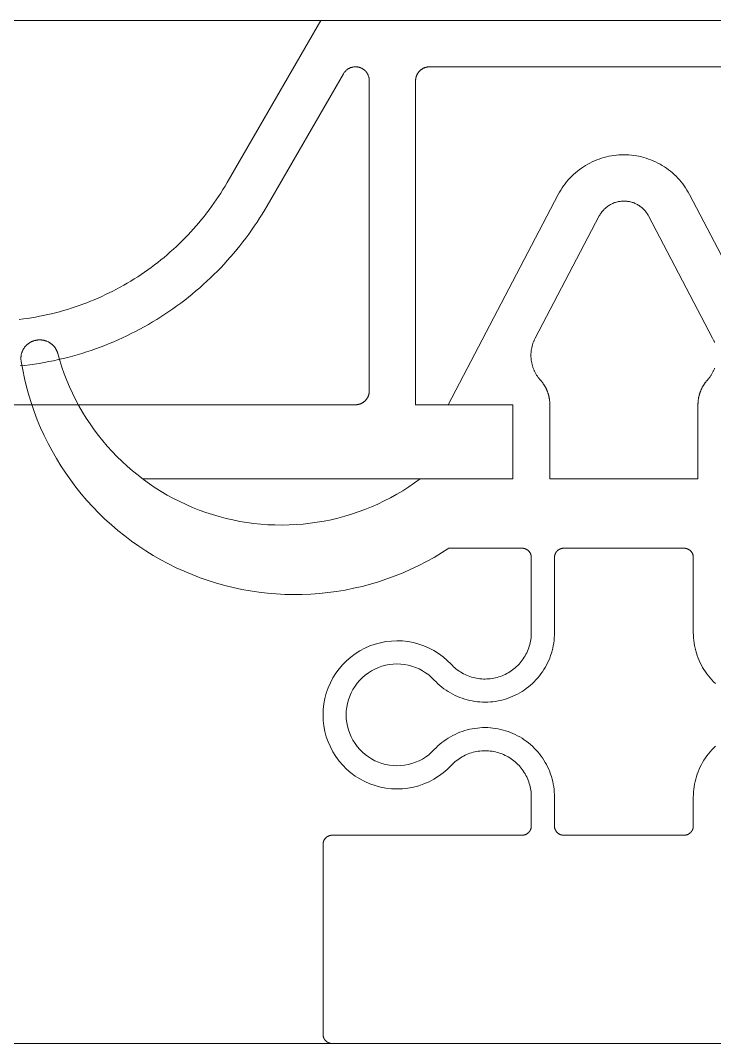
# Model space of a CAD drawing. Header units: millimetres. Extents: x -159872 to 386485, y -250577 to 158966.
# Drawn here: x 369602.12 to 369617.11, y 15104.52 to 15126.62 of the extents above; entities that cross this region are included whole.
import ezdxf

# ---------------------------------------------------------------- set-up
doc = ezdxf.new("R2010")
doc.units = ezdxf.units.MM
doc.layers.get('0').update_dxf_attribs({"lineweight": 25})
doc.layers.add('LDS-equipment-kitchen equipment', color=3, linetype='Continuous', lineweight=13)

# ---------------------------------------------------------------- blocks, each defined once
blk = doc.blocks.new('A$C73be1ed8')
at = {"transparency": 33554687}
for points in [[(628.5, 42.2, 0), (628.5, 611.2, 0)], [(614.7, 610.2, 0), (614.7, 39.6, 0)], [(636.8, 610.15, 0), (636.8, 39.85, 0)], [(629.9, 45.915, 0), (629.9, 45.927, 0)], [(628.5, 39.1, 0), (628.5, 44.85, 0)], [(626.9, 43.7, 0), (626.9, 37.7, 0)], [(636.8, 39.85, 0), (633.3, 41.872, 0)], [(632.8, 41.006, 0), (635.65, 39.36, 0)], [(619, 39.8, 0), (614.9, 39.8, 0)], [(636.8, 26.95, 0), (636.8, 39.85, 0)], [(614.7, 39.6, 0), (614.7, 27, 0)], [(619.2, 35.5, 0), (619.2, 39.6, 0)], [(635.5, 38.8, 0), (628.8, 38.8, 0)], [(628.5, 37.8, 0), (635.5, 37.8, 0)], [(628.5, 35.9, 0), (628.5, 37.8, 0)], [(626.9, 35.7, 0), (626.9, 37.7, 0)], [(635.8, 37.5, 0), (635.8, 29.3, 0)], [(625.4, 37.083, 0), (625.4, 35.5, 0)], [(633.043, 34.717, 0), (628.5, 37.1, 0)], [(628.5, 37.1, 0), (628.5, 35.7, 0)], [(628.5, 35.7, 0), (626.9, 35.7, 0)], [(620.025, 35.3, 0), (619.4, 35.3, 0)], [(625.2, 35.3, 0), (623.575, 35.3, 0)], [(632.579, 33.831, 0), (629.939, 35.216, 0)], [(620.025, 34.8, 0), (619.4, 34.8, 0)], [(625.2, 34.8, 0), (623.575, 34.8, 0)], [(628.5, 34.9, 0), (626.9, 34.9, 0)], [(626.9, 34.9, 0), (626.9, 31.7, 0)], [(619.2, 34.6, 0), (619.2, 32, 0)], [(625.4, 32, 0), (625.4, 34.6, 0)], [(629.939, 31.384, 0), (632.579, 32.769, 0)], [(628.5, 29.5, 0), (633.043, 31.883, 0)], [(619.4, 31.8, 0), (620.025, 31.8, 0)], [(623.575, 31.8, 0), (625.2, 31.8, 0)], [(626.9, 31.7, 0), (628.5, 31.7, 0)]]:
    blk.add_polyline3d(points, dxfattribs=at)
for points in [[(632.8, 41.006, 0), (632.709, 41.059, 0), (632.62, 41.113, 0), (632.531, 41.169, 0), (632.443, 41.226, 0), (632.356, 41.285, 0), (632.27, 41.345, 0), (632.184, 41.406, 0), (632.1, 41.468, 0), (632.017, 41.531, 0), (631.934, 41.596, 0), (631.853, 41.662, 0), (631.772, 41.729, 0), (631.693, 41.798, 0), (631.615, 41.868, 0), (631.537, 41.938, 0), (631.461, 42.01, 0), (631.386, 42.083, 0), (631.312, 42.158, 0), (631.239, 42.233, 0), (631.167, 42.309, 0), (631.096, 42.387, 0), (631.027, 42.465, 0), (630.958, 42.545, 0), (630.891, 42.625, 0), (630.825, 42.707, 0), (630.761, 42.789, 0), (630.697, 42.873, 0), (630.635, 42.957, 0), (630.574, 43.042, 0), (630.514, 43.129, 0), (630.456, 43.216, 0), (630.399, 43.304, 0), (630.343, 43.393, 0), (630.289, 43.482, 0), (630.236, 43.573, 0), (630.184, 43.664, 0), (630.134, 43.756, 0), (630.085, 43.849, 0), (630.038, 43.942, 0), (629.991, 44.036, 0), (629.947, 44.131, 0), (629.903, 44.227, 0), (629.862, 44.323, 0), (629.821, 44.42, 0), (629.782, 44.517, 0), (629.745, 44.615, 0), (629.709, 44.713, 0), (629.674, 44.812, 0), (629.641, 44.912, 0), (629.61, 45.012, 0), (629.58, 45.112, 0), (629.551, 45.213, 0), (629.524, 45.315, 0), (629.499, 45.416, 0), (629.475, 45.518, 0), (629.452, 45.621, 0), (629.432, 45.724, 0), (629.412, 45.827, 0), (629.394, 45.93, 0), (629.378, 46.034, 0), (629.363, 46.137, 0), (629.35, 46.241, 0), (629.339, 46.346, 0)], [(633.3, 41.872, 0), (633.223, 41.917, 0), (633.148, 41.963, 0), (633.073, 42.01, 0), (632.998, 42.058, 0), (632.925, 42.107, 0), (632.852, 42.157, 0), (632.78, 42.209, 0), (632.709, 42.261, 0), (632.638, 42.315, 0), (632.569, 42.369, 0), (632.5, 42.425, 0), (632.432, 42.481, 0), (632.364, 42.539, 0), (632.298, 42.597, 0), (632.233, 42.657, 0), (632.168, 42.717, 0), (632.104, 42.779, 0), (632.041, 42.841, 0), (631.98, 42.904, 0), (631.919, 42.969, 0), (631.859, 43.034, 0), (631.8, 43.1, 0), (631.742, 43.166, 0), (631.684, 43.234, 0), (631.628, 43.303, 0), (631.573, 43.372, 0), (631.519, 43.442, 0), (631.466, 43.513, 0), (631.415, 43.585, 0), (631.364, 43.657, 0), (631.314, 43.73, 0), (631.265, 43.804, 0), (631.218, 43.879, 0), (631.171, 43.954, 0), (631.126, 44.03, 0), (631.082, 44.107, 0), (631.038, 44.184, 0), (630.997, 44.262, 0), (630.956, 44.34, 0), (630.916, 44.419, 0), (630.878, 44.499, 0), (630.84, 44.579, 0), (630.804, 44.66, 0), (630.769, 44.742, 0), (630.736, 44.823, 0), (630.703, 44.906, 0), (630.672, 44.988, 0), (630.642, 45.072, 0), (630.613, 45.155, 0), (630.585, 45.239, 0), (630.559, 45.324, 0), (630.534, 45.409, 0), (630.51, 45.494, 0), (630.487, 45.58, 0), (630.466, 45.665, 0), (630.446, 45.752, 0), (630.427, 45.838, 0), (630.41, 45.925, 0), (630.394, 46.012, 0), (630.379, 46.099, 0), (630.365, 46.187, 0), (630.353, 46.274, 0), (630.342, 46.362, 0)], [(625.4, 37.083, 0), (625.299, 37.241, 0), (625.203, 37.401, 0), (625.112, 37.565, 0), (625.026, 37.731, 0), (624.946, 37.9, 0), (624.87, 38.071, 0), (624.801, 38.244, 0), (624.736, 38.42, 0), (624.677, 38.598, 0), (624.624, 38.777, 0), (624.576, 38.958, 0), (624.534, 39.14, 0), (624.497, 39.323, 0), (624.467, 39.508, 0), (624.442, 39.693, 0), (624.423, 39.879, 0), (624.409, 40.066, 0), (624.402, 40.253, 0), (624.4, 40.44, 0), (624.404, 40.627, 0), (624.414, 40.813, 0), (624.43, 41, 0), (624.452, 41.185, 0), (624.479, 41.371, 0), (624.512, 41.555, 0), (624.551, 41.738, 0), (624.596, 41.919, 0), (624.646, 42.099, 0), (624.701, 42.278, 0), (624.763, 42.455, 0), (624.83, 42.629, 0), (624.902, 42.802, 0), (624.979, 42.972, 0), (625.062, 43.14, 0), (625.15, 43.305, 0), (625.243, 43.467, 0), (625.341, 43.626, 0), (625.444, 43.782, 0), (625.552, 43.935, 0), (625.665, 44.085, 0), (625.782, 44.23, 0), (625.903, 44.372, 0), (626.029, 44.511, 0), (626.16, 44.645, 0), (626.294, 44.775, 0), (626.432, 44.901, 0), (626.575, 45.022, 0), (626.72, 45.139, 0), (626.87, 45.252, 0), (627.023, 45.359, 0), (627.179, 45.462, 0), (627.338, 45.56, 0), (627.501, 45.653, 0), (627.666, 45.741, 0), (627.834, 45.823, 0), (628.004, 45.901, 0), (628.177, 45.973, 0), (628.351, 46.039, 0), (628.528, 46.101, 0), (628.707, 46.156, 0), (628.887, 46.206, 0), (629.069, 46.25, 0), (629.252, 46.289, 0), (629.436, 46.322, 0)], [(629.436, 46.322, 0), (629.446, 46.324, 0), (629.457, 46.325, 0), (629.468, 46.326, 0), (629.479, 46.327, 0), (629.49, 46.327, 0), (629.5, 46.327, 0), (629.511, 46.327, 0), (629.522, 46.327, 0), (629.533, 46.326, 0), (629.544, 46.325, 0), (629.554, 46.323, 0), (629.565, 46.322, 0), (629.576, 46.32, 0), (629.586, 46.318, 0), (629.597, 46.315, 0), (629.607, 46.313, 0), (629.618, 46.309, 0), (629.628, 46.306, 0), (629.638, 46.303, 0), (629.648, 46.299, 0), (629.658, 46.295, 0), (629.668, 46.29, 0), (629.678, 46.285, 0), (629.688, 46.28, 0), (629.697, 46.275, 0), (629.706, 46.27, 0), (629.716, 46.264, 0), (629.725, 46.258, 0), (629.734, 46.252, 0), (629.742, 46.246, 0), (629.751, 46.239, 0), (629.759, 46.232, 0), (629.767, 46.225, 0), (629.775, 46.217, 0), (629.783, 46.21, 0), (629.791, 46.202, 0), (629.798, 46.194, 0), (629.805, 46.186, 0), (629.812, 46.178, 0), (629.819, 46.169, 0), (629.825, 46.16, 0), (629.831, 46.152, 0), (629.837, 46.143, 0), (629.843, 46.133, 0), (629.848, 46.124, 0), (629.853, 46.114, 0), (629.858, 46.105, 0), (629.863, 46.095, 0), (629.867, 46.085, 0), (629.872, 46.075, 0), (629.875, 46.065, 0), (629.879, 46.055, 0), (629.882, 46.045, 0), (629.885, 46.034, 0), (629.888, 46.024, 0), (629.891, 46.013, 0), (629.893, 46.003, 0), (629.895, 45.992, 0), (629.896, 45.981, 0), (629.898, 45.97, 0), (629.899, 45.96, 0), (629.899, 45.949, 0), (629.9, 45.938, 0), (629.9, 45.927, 0)], [(629.9, 45.915, 0), (629.9, 45.907, 0), (629.9, 45.899, 0), (629.899, 45.891, 0), (629.899, 45.883, 0), (629.898, 45.875, 0), (629.897, 45.866, 0), (629.896, 45.858, 0), (629.895, 45.85, 0), (629.893, 45.842, 0), (629.892, 45.834, 0), (629.89, 45.826, 0), (629.888, 45.818, 0), (629.886, 45.81, 0), (629.884, 45.802, 0), (629.881, 45.795, 0), (629.879, 45.787, 0), (629.876, 45.779, 0), (629.873, 45.771, 0), (629.87, 45.764, 0), (629.867, 45.756, 0), (629.864, 45.749, 0), (629.86, 45.741, 0), (629.857, 45.734, 0), (629.853, 45.727, 0), (629.849, 45.72, 0), (629.845, 45.713, 0), (629.841, 45.706, 0), (629.836, 45.699, 0), (629.832, 45.692, 0), (629.827, 45.685, 0), (629.822, 45.678, 0), (629.817, 45.672, 0), (629.812, 45.665, 0), (629.807, 45.659, 0), (629.802, 45.653, 0), (629.796, 45.647, 0), (629.791, 45.641, 0), (629.785, 45.635, 0), (629.779, 45.629, 0), (629.774, 45.623, 0), (629.767, 45.618, 0), (629.761, 45.613, 0), (629.755, 45.607, 0), (629.749, 45.602, 0), (629.742, 45.597, 0), (629.736, 45.592, 0), (629.729, 45.587, 0), (629.722, 45.583, 0), (629.715, 45.578, 0), (629.709, 45.574, 0), (629.702, 45.57, 0), (629.694, 45.566, 0), (629.687, 45.562, 0), (629.68, 45.558, 0), (629.673, 45.555, 0), (629.665, 45.551, 0), (629.658, 45.548, 0), (629.65, 45.545, 0), (629.643, 45.542, 0), (629.635, 45.539, 0), (629.627, 45.536, 0), (629.619, 45.534, 0), (629.612, 45.531, 0), (629.604, 45.529, 0)], [(626.9, 37.7, 0), (626.81, 37.823, 0), (626.725, 37.949, 0), (626.643, 38.078, 0), (626.565, 38.209, 0), (626.491, 38.342, 0), (626.421, 38.478, 0), (626.355, 38.616, 0), (626.294, 38.755, 0), (626.237, 38.897, 0), (626.184, 39.04, 0), (626.135, 39.184, 0), (626.091, 39.33, 0), (626.052, 39.478, 0), (626.017, 39.626, 0), (625.986, 39.775, 0), (625.96, 39.926, 0), (625.939, 40.077, 0), (625.922, 40.228, 0), (625.91, 40.38, 0), (625.903, 40.533, 0), (625.9, 40.685, 0), (625.902, 40.838, 0), (625.908, 40.99, 0), (625.92, 41.142, 0), (625.935, 41.294, 0), (625.956, 41.445, 0), (625.981, 41.595, 0), (626.01, 41.745, 0), (626.045, 41.893, 0), (626.083, 42.041, 0), (626.126, 42.187, 0), (626.174, 42.332, 0), (626.226, 42.475, 0), (626.282, 42.617, 0), (626.343, 42.757, 0), (626.408, 42.895, 0), (626.477, 43.031, 0), (626.55, 43.165, 0), (626.627, 43.296, 0), (626.708, 43.426, 0), (626.793, 43.552, 0), (626.882, 43.676, 0), (626.975, 43.797, 0), (627.071, 43.915, 0), (627.171, 44.031, 0), (627.274, 44.143, 0), (627.381, 44.252, 0), (627.491, 44.358, 0), (627.604, 44.46, 0), (627.72, 44.559, 0), (627.839, 44.654, 0), (627.961, 44.745, 0), (628.086, 44.833, 0), (628.213, 44.917, 0), (628.343, 44.997, 0), (628.475, 45.073, 0), (628.61, 45.145, 0), (628.747, 45.212, 0), (628.885, 45.276, 0), (629.026, 45.335, 0), (629.168, 45.39, 0), (629.312, 45.441, 0), (629.457, 45.487, 0), (629.604, 45.529, 0)], [(614.7, 39.6, 0), (614.7, 39.605, 0), (614.7, 39.61, 0), (614.701, 39.615, 0), (614.701, 39.62, 0), (614.702, 39.624, 0), (614.702, 39.629, 0), (614.703, 39.634, 0), (614.704, 39.639, 0), (614.705, 39.644, 0), (614.706, 39.649, 0), (614.707, 39.653, 0), (614.709, 39.658, 0), (614.71, 39.663, 0), (614.712, 39.667, 0), (614.713, 39.672, 0), (614.715, 39.677, 0), (614.717, 39.681, 0), (614.719, 39.686, 0), (614.721, 39.69, 0), (614.724, 39.694, 0), (614.726, 39.699, 0), (614.728, 39.703, 0), (614.731, 39.707, 0), (614.734, 39.711, 0), (614.736, 39.715, 0), (614.739, 39.719, 0), (614.742, 39.723, 0), (614.745, 39.727, 0), (614.749, 39.731, 0), (614.752, 39.734, 0), (614.755, 39.738, 0), (614.759, 39.741, 0), (614.762, 39.745, 0), (614.766, 39.748, 0), (614.769, 39.751, 0), (614.773, 39.755, 0), (614.777, 39.758, 0), (614.781, 39.761, 0), (614.785, 39.764, 0), (614.789, 39.766, 0), (614.793, 39.769, 0), (614.797, 39.772, 0), (614.801, 39.774, 0), (614.806, 39.776, 0), (614.81, 39.779, 0), (614.814, 39.781, 0), (614.819, 39.783, 0), (614.823, 39.785, 0), (614.828, 39.787, 0), (614.833, 39.788, 0), (614.837, 39.79, 0), (614.842, 39.791, 0), (614.847, 39.793, 0), (614.851, 39.794, 0), (614.856, 39.795, 0), (614.861, 39.796, 0), (614.866, 39.797, 0), (614.871, 39.798, 0), (614.876, 39.798, 0), (614.88, 39.799, 0), (614.885, 39.799, 0), (614.89, 39.8, 0), (614.895, 39.8, 0), (614.9, 39.8, 0)], [(619, 39.8, 0), (619.005, 39.8, 0), (619.01, 39.8, 0), (619.015, 39.799, 0), (619.02, 39.799, 0), (619.024, 39.798, 0), (619.029, 39.798, 0), (619.034, 39.797, 0), (619.039, 39.796, 0), (619.044, 39.795, 0), (619.049, 39.794, 0), (619.053, 39.793, 0), (619.058, 39.791, 0), (619.063, 39.79, 0), (619.067, 39.788, 0), (619.072, 39.787, 0), (619.077, 39.785, 0), (619.081, 39.783, 0), (619.086, 39.781, 0), (619.09, 39.779, 0), (619.094, 39.776, 0), (619.099, 39.774, 0), (619.103, 39.772, 0), (619.107, 39.769, 0), (619.111, 39.766, 0), (619.115, 39.764, 0), (619.119, 39.761, 0), (619.123, 39.758, 0), (619.127, 39.755, 0), (619.131, 39.751, 0), (619.134, 39.748, 0), (619.138, 39.745, 0), (619.141, 39.741, 0), (619.145, 39.738, 0), (619.148, 39.734, 0), (619.151, 39.731, 0), (619.155, 39.727, 0), (619.158, 39.723, 0), (619.161, 39.719, 0), (619.164, 39.715, 0), (619.166, 39.711, 0), (619.169, 39.707, 0), (619.172, 39.703, 0), (619.174, 39.699, 0), (619.176, 39.694, 0), (619.179, 39.69, 0), (619.181, 39.686, 0), (619.183, 39.681, 0), (619.185, 39.677, 0), (619.187, 39.672, 0), (619.188, 39.667, 0), (619.19, 39.663, 0), (619.191, 39.658, 0), (619.193, 39.653, 0), (619.194, 39.649, 0), (619.195, 39.644, 0), (619.196, 39.639, 0), (619.197, 39.634, 0), (619.198, 39.629, 0), (619.198, 39.624, 0), (619.199, 39.62, 0), (619.199, 39.615, 0), (619.2, 39.61, 0), (619.2, 39.605, 0), (619.2, 39.6, 0)], [(620.708, 37.031, 0), (620.623, 37.116, 0), (620.546, 37.206, 0), (620.475, 37.303, 0), (620.412, 37.404, 0), (620.356, 37.51, 0), (620.309, 37.619, 0), (620.27, 37.732, 0), (620.239, 37.848, 0), (620.217, 37.965, 0), (620.204, 38.084, 0), (620.2, 38.203, 0), (620.205, 38.323, 0), (620.218, 38.442, 0), (620.241, 38.559, 0), (620.272, 38.674, 0), (620.311, 38.787, 0), (620.359, 38.896, 0), (620.415, 39.002, 0), (620.479, 39.103, 0), (620.55, 39.199, 0), (620.628, 39.29, 0), (620.713, 39.374, 0), (620.803, 39.452, 0), (620.9, 39.523, 0), (621.001, 39.586, 0), (621.107, 39.642, 0), (621.216, 39.69, 0), (621.329, 39.729, 0), (621.444, 39.76, 0), (621.562, 39.782, 0), (621.68, 39.795, 0), (621.8, 39.8, 0), (621.919, 39.795, 0), (622.038, 39.782, 0), (622.155, 39.76, 0), (622.271, 39.729, 0), (622.384, 39.69, 0), (622.493, 39.642, 0), (622.599, 39.586, 0), (622.7, 39.523, 0), (622.796, 39.452, 0), (622.887, 39.374, 0), (622.971, 39.29, 0), (623.05, 39.199, 0), (623.121, 39.103, 0), (623.184, 39.002, 0), (623.24, 38.897, 0), (623.288, 38.787, 0), (623.328, 38.674, 0), (623.359, 38.559, 0), (623.382, 38.442, 0), (623.395, 38.323, 0), (623.4, 38.204, 0), (623.396, 38.084, 0), (623.383, 37.965, 0), (623.361, 37.848, 0), (623.33, 37.732, 0), (623.291, 37.62, 0), (623.243, 37.51, 0), (623.188, 37.404, 0), (623.125, 37.303, 0), (623.054, 37.206, 0), (622.976, 37.116, 0), (622.892, 37.031, 0)], [(635.65, 39.36, 0), (635.661, 39.353, 0), (635.671, 39.347, 0), (635.681, 39.339, 0), (635.69, 39.332, 0), (635.7, 39.324, 0), (635.709, 39.316, 0), (635.717, 39.307, 0), (635.726, 39.298, 0), (635.733, 39.288, 0), (635.741, 39.279, 0), (635.748, 39.269, 0), (635.755, 39.258, 0), (635.761, 39.248, 0), (635.767, 39.237, 0), (635.772, 39.226, 0), (635.777, 39.215, 0), (635.782, 39.203, 0), (635.786, 39.192, 0), (635.789, 39.18, 0), (635.792, 39.168, 0), (635.795, 39.156, 0), (635.797, 39.144, 0), (635.798, 39.132, 0), (635.799, 39.12, 0), (635.8, 39.107, 0), (635.8, 39.095, 0), (635.8, 39.083, 0), (635.799, 39.071, 0), (635.797, 39.058, 0), (635.795, 39.046, 0), (635.793, 39.034, 0), (635.79, 39.022, 0), (635.786, 39.011, 0), (635.782, 38.999, 0), (635.778, 38.987, 0), (635.773, 38.976, 0), (635.768, 38.965, 0), (635.762, 38.954, 0), (635.756, 38.944, 0), (635.749, 38.933, 0), (635.742, 38.923, 0), (635.735, 38.913, 0), (635.727, 38.904, 0), (635.719, 38.895, 0), (635.71, 38.886, 0), (635.701, 38.878, 0), (635.692, 38.87, 0), (635.683, 38.862, 0), (635.673, 38.855, 0), (635.663, 38.848, 0), (635.652, 38.841, 0), (635.641, 38.835, 0), (635.63, 38.83, 0), (635.619, 38.825, 0), (635.608, 38.82, 0), (635.596, 38.816, 0), (635.585, 38.812, 0), (635.573, 38.809, 0), (635.561, 38.806, 0), (635.549, 38.804, 0), (635.537, 38.802, 0), (635.525, 38.801, 0), (635.512, 38.8, 0), (635.5, 38.8, 0)], [(621.049, 37.396, 0), (620.991, 37.454, 0), (620.938, 37.517, 0), (620.889, 37.583, 0), (620.846, 37.653, 0), (620.808, 37.725, 0), (620.775, 37.801, 0), (620.748, 37.878, 0), (620.727, 37.958, 0), (620.712, 38.039, 0), (620.703, 38.12, 0), (620.7, 38.202, 0), (620.703, 38.284, 0), (620.713, 38.366, 0), (620.728, 38.447, 0), (620.749, 38.526, 0), (620.777, 38.604, 0), (620.81, 38.679, 0), (620.848, 38.751, 0), (620.892, 38.821, 0), (620.941, 38.887, 0), (620.995, 38.949, 0), (621.053, 39.007, 0), (621.115, 39.061, 0), (621.181, 39.109, 0), (621.251, 39.153, 0), (621.323, 39.191, 0), (621.399, 39.224, 0), (621.476, 39.251, 0), (621.556, 39.272, 0), (621.636, 39.288, 0), (621.718, 39.297, 0), (621.8, 39.3, 0), (621.882, 39.297, 0), (621.964, 39.288, 0), (622.044, 39.272, 0), (622.124, 39.251, 0), (622.201, 39.224, 0), (622.277, 39.191, 0), (622.349, 39.153, 0), (622.419, 39.109, 0), (622.485, 39.061, 0), (622.547, 39.007, 0), (622.605, 38.949, 0), (622.659, 38.887, 0), (622.708, 38.821, 0), (622.752, 38.751, 0), (622.79, 38.679, 0), (622.823, 38.604, 0), (622.851, 38.526, 0), (622.872, 38.447, 0), (622.887, 38.366, 0), (622.897, 38.284, 0), (622.9, 38.202, 0), (622.897, 38.12, 0), (622.888, 38.039, 0), (622.873, 37.958, 0), (622.852, 37.878, 0), (622.825, 37.801, 0), (622.792, 37.725, 0), (622.754, 37.653, 0), (622.711, 37.583, 0), (622.662, 37.517, 0), (622.609, 37.454, 0), (622.551, 37.396, 0)], [(628.8, 38.8, 0), (628.793, 38.8, 0), (628.785, 38.8, 0), (628.778, 38.801, 0), (628.771, 38.801, 0), (628.763, 38.802, 0), (628.756, 38.803, 0), (628.749, 38.804, 0), (628.741, 38.806, 0), (628.734, 38.807, 0), (628.727, 38.809, 0), (628.72, 38.811, 0), (628.713, 38.813, 0), (628.706, 38.815, 0), (628.699, 38.818, 0), (628.692, 38.82, 0), (628.685, 38.823, 0), (628.678, 38.826, 0), (628.672, 38.829, 0), (628.665, 38.832, 0), (628.659, 38.835, 0), (628.652, 38.839, 0), (628.646, 38.843, 0), (628.64, 38.847, 0), (628.633, 38.851, 0), (628.627, 38.855, 0), (628.621, 38.859, 0), (628.615, 38.863, 0), (628.61, 38.868, 0), (628.604, 38.873, 0), (628.599, 38.878, 0), (628.593, 38.883, 0), (628.588, 38.888, 0), (628.583, 38.893, 0), (628.578, 38.899, 0), (628.573, 38.904, 0), (628.568, 38.91, 0), (628.563, 38.915, 0), (628.559, 38.921, 0), (628.555, 38.927, 0), (628.551, 38.933, 0), (628.547, 38.94, 0), (628.543, 38.946, 0), (628.539, 38.952, 0), (628.535, 38.959, 0), (628.532, 38.965, 0), (628.529, 38.972, 0), (628.526, 38.978, 0), (628.523, 38.985, 0), (628.52, 38.992, 0), (628.518, 38.999, 0), (628.515, 39.006, 0), (628.513, 39.013, 0), (628.511, 39.02, 0), (628.509, 39.027, 0), (628.507, 39.034, 0), (628.506, 39.041, 0), (628.504, 39.049, 0), (628.503, 39.056, 0), (628.502, 39.063, 0), (628.501, 39.071, 0), (628.501, 39.078, 0), (628.5, 39.085, 0), (628.5, 39.093, 0), (628.5, 39.1, 0)], [(635.5, 37.8, 0), (635.507, 37.8, 0), (635.515, 37.8, 0), (635.522, 37.799, 0), (635.529, 37.799, 0), (635.537, 37.798, 0), (635.544, 37.797, 0), (635.551, 37.796, 0), (635.559, 37.794, 0), (635.566, 37.793, 0), (635.573, 37.791, 0), (635.58, 37.789, 0), (635.587, 37.787, 0), (635.594, 37.785, 0), (635.601, 37.782, 0), (635.608, 37.78, 0), (635.615, 37.777, 0), (635.622, 37.774, 0), (635.628, 37.771, 0), (635.635, 37.768, 0), (635.641, 37.765, 0), (635.648, 37.761, 0), (635.654, 37.757, 0), (635.66, 37.753, 0), (635.667, 37.749, 0), (635.673, 37.745, 0), (635.679, 37.741, 0), (635.685, 37.737, 0), (635.69, 37.732, 0), (635.696, 37.727, 0), (635.701, 37.722, 0), (635.707, 37.717, 0), (635.712, 37.712, 0), (635.717, 37.707, 0), (635.722, 37.701, 0), (635.727, 37.696, 0), (635.732, 37.69, 0), (635.737, 37.685, 0), (635.741, 37.679, 0), (635.745, 37.673, 0), (635.749, 37.667, 0), (635.753, 37.66, 0), (635.757, 37.654, 0), (635.761, 37.648, 0), (635.765, 37.641, 0), (635.768, 37.635, 0), (635.771, 37.628, 0), (635.774, 37.622, 0), (635.777, 37.615, 0), (635.78, 37.608, 0), (635.782, 37.601, 0), (635.785, 37.594, 0), (635.787, 37.587, 0), (635.789, 37.58, 0), (635.791, 37.573, 0), (635.793, 37.566, 0), (635.794, 37.559, 0), (635.796, 37.551, 0), (635.797, 37.544, 0), (635.798, 37.537, 0), (635.799, 37.529, 0), (635.799, 37.522, 0), (635.8, 37.515, 0), (635.8, 37.507, 0), (635.8, 37.5, 0)], [(621.049, 37.396, 0), (621.089, 37.357, 0), (621.128, 37.317, 0), (621.165, 37.275, 0), (621.201, 37.231, 0), (621.235, 37.187, 0), (621.267, 37.141, 0), (621.297, 37.094, 0), (621.326, 37.046, 0), (621.353, 36.997, 0), (621.378, 36.947, 0), (621.402, 36.896, 0), (621.423, 36.844, 0), (621.442, 36.792, 0), (621.46, 36.738, 0), (621.475, 36.684, 0), (621.488, 36.63, 0), (621.5, 36.575, 0), (621.509, 36.52, 0), (621.516, 36.464, 0), (621.521, 36.409, 0), (621.524, 36.353, 0), (621.525, 36.297, 0), (621.524, 36.241, 0), (621.521, 36.185, 0), (621.515, 36.129, 0), (621.508, 36.073, 0), (621.498, 36.018, 0), (621.487, 35.963, 0), (621.473, 35.909, 0), (621.458, 35.855, 0), (621.44, 35.802, 0), (621.42, 35.75, 0), (621.399, 35.698, 0), (621.375, 35.647, 0), (621.35, 35.597, 0), (621.323, 35.548, 0), (621.294, 35.5, 0), (621.263, 35.453, 0), (621.231, 35.408, 0), (621.197, 35.363, 0), (621.161, 35.32, 0), (621.123, 35.278, 0), (621.084, 35.238, 0), (621.044, 35.199, 0), (621.002, 35.162, 0), (620.959, 35.126, 0), (620.915, 35.092, 0), (620.869, 35.06, 0), (620.822, 35.029, 0), (620.774, 35, 0), (620.725, 34.973, 0), (620.675, 34.948, 0), (620.624, 34.925, 0), (620.572, 34.903, 0), (620.52, 34.884, 0), (620.467, 34.866, 0), (620.413, 34.851, 0), (620.358, 34.838, 0), (620.303, 34.826, 0), (620.248, 34.817, 0), (620.193, 34.809, 0), (620.137, 34.804, 0), (620.081, 34.801, 0), (620.025, 34.8, 0)], [(623.575, 34.8, 0), (623.519, 34.801, 0), (623.463, 34.804, 0), (623.407, 34.809, 0), (623.352, 34.817, 0), (623.297, 34.826, 0), (623.242, 34.838, 0), (623.187, 34.851, 0), (623.133, 34.866, 0), (623.08, 34.884, 0), (623.028, 34.903, 0), (622.976, 34.925, 0), (622.925, 34.948, 0), (622.875, 34.973, 0), (622.826, 35, 0), (622.778, 35.029, 0), (622.731, 35.06, 0), (622.685, 35.092, 0), (622.641, 35.126, 0), (622.598, 35.162, 0), (622.556, 35.199, 0), (622.516, 35.238, 0), (622.477, 35.278, 0), (622.439, 35.32, 0), (622.403, 35.363, 0), (622.369, 35.408, 0), (622.337, 35.453, 0), (622.306, 35.5, 0), (622.277, 35.548, 0), (622.25, 35.597, 0), (622.225, 35.647, 0), (622.201, 35.698, 0), (622.18, 35.75, 0), (622.16, 35.802, 0), (622.142, 35.855, 0), (622.127, 35.909, 0), (622.113, 35.963, 0), (622.102, 36.018, 0), (622.092, 36.073, 0), (622.085, 36.129, 0), (622.079, 36.185, 0), (622.076, 36.241, 0), (622.075, 36.297, 0), (622.076, 36.353, 0), (622.079, 36.409, 0), (622.084, 36.464, 0), (622.091, 36.52, 0), (622.1, 36.575, 0), (622.112, 36.63, 0), (622.125, 36.684, 0), (622.14, 36.738, 0), (622.158, 36.792, 0), (622.177, 36.844, 0), (622.198, 36.896, 0), (622.222, 36.947, 0), (622.247, 36.997, 0), (622.274, 37.046, 0), (622.303, 37.094, 0), (622.333, 37.141, 0), (622.365, 37.187, 0), (622.399, 37.231, 0), (622.435, 37.275, 0), (622.472, 37.317, 0), (622.511, 37.357, 0), (622.551, 37.396, 0)], [(620.708, 37.031, 0), (620.734, 37.005, 0), (620.76, 36.978, 0), (620.785, 36.95, 0), (620.809, 36.921, 0), (620.831, 36.891, 0), (620.853, 36.861, 0), (620.873, 36.829, 0), (620.893, 36.797, 0), (620.91, 36.765, 0), (620.927, 36.731, 0), (620.943, 36.697, 0), (620.957, 36.663, 0), (620.97, 36.628, 0), (620.981, 36.592, 0), (620.992, 36.556, 0), (621, 36.52, 0), (621.008, 36.483, 0), (621.014, 36.447, 0), (621.019, 36.41, 0), (621.022, 36.372, 0), (621.024, 36.335, 0), (621.025, 36.298, 0), (621.024, 36.26, 0), (621.022, 36.223, 0), (621.018, 36.186, 0), (621.014, 36.149, 0), (621.007, 36.112, 0), (621, 36.076, 0), (620.99, 36.039, 0), (620.98, 36.004, 0), (620.968, 35.968, 0), (620.955, 35.933, 0), (620.941, 35.899, 0), (620.925, 35.865, 0), (620.908, 35.831, 0), (620.89, 35.799, 0), (620.871, 35.767, 0), (620.85, 35.736, 0), (620.829, 35.705, 0), (620.806, 35.676, 0), (620.782, 35.647, 0), (620.757, 35.619, 0), (620.731, 35.592, 0), (620.704, 35.566, 0), (620.677, 35.541, 0), (620.648, 35.518, 0), (620.618, 35.495, 0), (620.588, 35.473, 0), (620.556, 35.453, 0), (620.524, 35.434, 0), (620.492, 35.416, 0), (620.458, 35.399, 0), (620.424, 35.383, 0), (620.39, 35.369, 0), (620.355, 35.356, 0), (620.319, 35.344, 0), (620.283, 35.334, 0), (620.247, 35.325, 0), (620.211, 35.317, 0), (620.174, 35.311, 0), (620.137, 35.306, 0), (620.1, 35.303, 0), (620.062, 35.301, 0), (620.025, 35.3, 0)], [(623.575, 35.3, 0), (623.538, 35.301, 0), (623.5, 35.303, 0), (623.463, 35.306, 0), (623.426, 35.311, 0), (623.389, 35.317, 0), (623.353, 35.325, 0), (623.317, 35.334, 0), (623.281, 35.344, 0), (623.245, 35.356, 0), (623.21, 35.369, 0), (623.176, 35.383, 0), (623.142, 35.399, 0), (623.108, 35.416, 0), (623.076, 35.434, 0), (623.044, 35.453, 0), (623.012, 35.473, 0), (622.982, 35.495, 0), (622.952, 35.518, 0), (622.923, 35.541, 0), (622.895, 35.566, 0), (622.869, 35.592, 0), (622.843, 35.619, 0), (622.818, 35.647, 0), (622.794, 35.675, 0), (622.771, 35.705, 0), (622.749, 35.735, 0), (622.729, 35.767, 0), (622.71, 35.799, 0), (622.691, 35.831, 0), (622.675, 35.865, 0), (622.659, 35.899, 0), (622.645, 35.933, 0), (622.632, 35.968, 0), (622.62, 36.004, 0), (622.609, 36.039, 0), (622.6, 36.076, 0), (622.593, 36.112, 0), (622.586, 36.149, 0), (622.581, 36.186, 0), (622.578, 36.223, 0), (622.576, 36.26, 0), (622.575, 36.298, 0), (622.575, 36.335, 0), (622.577, 36.372, 0), (622.581, 36.41, 0), (622.586, 36.447, 0), (622.592, 36.484, 0), (622.599, 36.52, 0), (622.608, 36.556, 0), (622.618, 36.592, 0), (622.63, 36.628, 0), (622.643, 36.663, 0), (622.657, 36.697, 0), (622.673, 36.731, 0), (622.689, 36.765, 0), (622.707, 36.798, 0), (622.727, 36.83, 0), (622.747, 36.861, 0), (622.768, 36.891, 0), (622.791, 36.921, 0), (622.815, 36.95, 0), (622.84, 36.978, 0), (622.865, 37.005, 0), (622.892, 37.031, 0)], [(619.4, 35.3, 0), (619.395, 35.3, 0), (619.39, 35.3, 0), (619.385, 35.301, 0), (619.38, 35.301, 0), (619.376, 35.302, 0), (619.371, 35.302, 0), (619.366, 35.303, 0), (619.361, 35.304, 0), (619.356, 35.305, 0), (619.351, 35.306, 0), (619.347, 35.307, 0), (619.342, 35.309, 0), (619.337, 35.31, 0), (619.333, 35.312, 0), (619.328, 35.313, 0), (619.323, 35.315, 0), (619.319, 35.317, 0), (619.314, 35.319, 0), (619.31, 35.321, 0), (619.306, 35.324, 0), (619.301, 35.326, 0), (619.297, 35.328, 0), (619.293, 35.331, 0), (619.289, 35.334, 0), (619.285, 35.336, 0), (619.281, 35.339, 0), (619.277, 35.342, 0), (619.273, 35.345, 0), (619.269, 35.349, 0), (619.266, 35.352, 0), (619.262, 35.355, 0), (619.259, 35.359, 0), (619.255, 35.362, 0), (619.252, 35.366, 0), (619.249, 35.369, 0), (619.245, 35.373, 0), (619.242, 35.377, 0), (619.239, 35.381, 0), (619.236, 35.385, 0), (619.234, 35.389, 0), (619.231, 35.393, 0), (619.228, 35.397, 0), (619.226, 35.401, 0), (619.224, 35.406, 0), (619.221, 35.41, 0), (619.219, 35.414, 0), (619.217, 35.419, 0), (619.215, 35.423, 0), (619.213, 35.428, 0), (619.212, 35.433, 0), (619.21, 35.437, 0), (619.209, 35.442, 0), (619.207, 35.447, 0), (619.206, 35.451, 0), (619.205, 35.456, 0), (619.204, 35.461, 0), (619.203, 35.466, 0), (619.202, 35.471, 0), (619.202, 35.476, 0), (619.201, 35.48, 0), (619.201, 35.485, 0), (619.2, 35.49, 0), (619.2, 35.495, 0), (619.2, 35.5, 0)], [(625.4, 35.5, 0), (625.4, 35.495, 0), (625.4, 35.49, 0), (625.399, 35.485, 0), (625.399, 35.48, 0), (625.398, 35.476, 0), (625.398, 35.471, 0), (625.397, 35.466, 0), (625.396, 35.461, 0), (625.395, 35.456, 0), (625.394, 35.451, 0), (625.393, 35.447, 0), (625.391, 35.442, 0), (625.39, 35.437, 0), (625.388, 35.433, 0), (625.387, 35.428, 0), (625.385, 35.423, 0), (625.383, 35.419, 0), (625.381, 35.414, 0), (625.379, 35.41, 0), (625.376, 35.406, 0), (625.374, 35.401, 0), (625.372, 35.397, 0), (625.369, 35.393, 0), (625.366, 35.389, 0), (625.364, 35.385, 0), (625.361, 35.381, 0), (625.358, 35.377, 0), (625.355, 35.373, 0), (625.351, 35.369, 0), (625.348, 35.366, 0), (625.345, 35.362, 0), (625.341, 35.359, 0), (625.338, 35.355, 0), (625.334, 35.352, 0), (625.331, 35.349, 0), (625.327, 35.345, 0), (625.323, 35.342, 0), (625.319, 35.339, 0), (625.315, 35.336, 0), (625.311, 35.334, 0), (625.307, 35.331, 0), (625.303, 35.328, 0), (625.299, 35.326, 0), (625.294, 35.324, 0), (625.29, 35.321, 0), (625.286, 35.319, 0), (625.281, 35.317, 0), (625.277, 35.315, 0), (625.272, 35.313, 0), (625.267, 35.312, 0), (625.263, 35.31, 0), (625.258, 35.309, 0), (625.253, 35.307, 0), (625.249, 35.306, 0), (625.244, 35.305, 0), (625.239, 35.304, 0), (625.234, 35.303, 0), (625.229, 35.302, 0), (625.224, 35.302, 0), (625.22, 35.301, 0), (625.215, 35.301, 0), (625.21, 35.3, 0), (625.205, 35.3, 0), (625.2, 35.3, 0)], [(629.033, 35.104, 0), (629.045, 35.114, 0), (629.056, 35.124, 0), (629.068, 35.133, 0), (629.08, 35.143, 0), (629.092, 35.152, 0), (629.105, 35.161, 0), (629.117, 35.169, 0), (629.13, 35.178, 0), (629.142, 35.186, 0), (629.155, 35.194, 0), (629.168, 35.201, 0), (629.182, 35.209, 0), (629.195, 35.216, 0), (629.209, 35.223, 0), (629.222, 35.23, 0), (629.236, 35.236, 0), (629.25, 35.242, 0), (629.264, 35.248, 0), (629.278, 35.254, 0), (629.292, 35.259, 0), (629.306, 35.264, 0), (629.321, 35.269, 0), (629.335, 35.273, 0), (629.35, 35.278, 0), (629.364, 35.282, 0), (629.379, 35.285, 0), (629.394, 35.289, 0), (629.409, 35.292, 0), (629.424, 35.295, 0), (629.438, 35.297, 0), (629.453, 35.3, 0), (629.468, 35.302, 0), (629.484, 35.303, 0), (629.499, 35.305, 0), (629.514, 35.306, 0), (629.529, 35.307, 0), (629.544, 35.307, 0), (629.559, 35.308, 0), (629.574, 35.308, 0), (629.59, 35.307, 0), (629.605, 35.307, 0), (629.62, 35.306, 0), (629.635, 35.305, 0), (629.65, 35.303, 0), (629.665, 35.302, 0), (629.68, 35.3, 0), (629.695, 35.297, 0), (629.71, 35.295, 0), (629.725, 35.292, 0), (629.74, 35.289, 0), (629.755, 35.285, 0), (629.769, 35.282, 0), (629.784, 35.278, 0), (629.798, 35.274, 0), (629.813, 35.269, 0), (629.827, 35.264, 0), (629.842, 35.259, 0), (629.856, 35.254, 0), (629.87, 35.248, 0), (629.884, 35.242, 0), (629.898, 35.236, 0), (629.911, 35.23, 0), (629.925, 35.223, 0), (629.939, 35.216, 0)], [(629.033, 35.104, 0), (629.027, 35.098, 0), (629.02, 35.092, 0), (629.013, 35.086, 0), (629.006, 35.08, 0), (628.999, 35.074, 0), (628.991, 35.069, 0), (628.984, 35.063, 0), (628.977, 35.058, 0), (628.97, 35.052, 0), (628.962, 35.047, 0), (628.955, 35.042, 0), (628.947, 35.037, 0), (628.94, 35.032, 0), (628.932, 35.027, 0), (628.924, 35.022, 0), (628.916, 35.017, 0), (628.909, 35.012, 0), (628.901, 35.008, 0), (628.893, 35.003, 0), (628.885, 34.999, 0), (628.877, 34.994, 0), (628.869, 34.99, 0), (628.861, 34.986, 0), (628.852, 34.982, 0), (628.844, 34.978, 0), (628.836, 34.974, 0), (628.828, 34.97, 0), (628.819, 34.967, 0), (628.811, 34.963, 0), (628.803, 34.959, 0), (628.794, 34.956, 0), (628.786, 34.953, 0), (628.777, 34.949, 0), (628.768, 34.946, 0), (628.76, 34.943, 0), (628.751, 34.94, 0), (628.742, 34.938, 0), (628.734, 34.935, 0), (628.725, 34.932, 0), (628.716, 34.93, 0), (628.707, 34.927, 0), (628.699, 34.925, 0), (628.69, 34.923, 0), (628.681, 34.921, 0), (628.672, 34.919, 0), (628.663, 34.917, 0), (628.654, 34.915, 0), (628.645, 34.913, 0), (628.636, 34.912, 0), (628.627, 34.91, 0), (628.618, 34.909, 0), (628.609, 34.907, 0), (628.6, 34.906, 0), (628.591, 34.905, 0), (628.582, 34.904, 0), (628.573, 34.903, 0), (628.564, 34.903, 0), (628.555, 34.902, 0), (628.546, 34.901, 0), (628.536, 34.901, 0), (628.527, 34.9, 0), (628.518, 34.9, 0), (628.509, 34.9, 0), (628.5, 34.9, 0)], [(619.2, 34.6, 0), (619.2, 34.605, 0), (619.2, 34.61, 0), (619.201, 34.615, 0), (619.201, 34.62, 0), (619.202, 34.624, 0), (619.202, 34.629, 0), (619.203, 34.634, 0), (619.204, 34.639, 0), (619.205, 34.644, 0), (619.206, 34.649, 0), (619.207, 34.653, 0), (619.209, 34.658, 0), (619.21, 34.663, 0), (619.212, 34.667, 0), (619.213, 34.672, 0), (619.215, 34.677, 0), (619.217, 34.681, 0), (619.219, 34.686, 0), (619.221, 34.69, 0), (619.224, 34.694, 0), (619.226, 34.699, 0), (619.228, 34.703, 0), (619.231, 34.707, 0), (619.234, 34.711, 0), (619.236, 34.715, 0), (619.239, 34.719, 0), (619.242, 34.723, 0), (619.245, 34.727, 0), (619.249, 34.731, 0), (619.252, 34.734, 0), (619.255, 34.738, 0), (619.259, 34.741, 0), (619.262, 34.745, 0), (619.266, 34.748, 0), (619.269, 34.751, 0), (619.273, 34.755, 0), (619.277, 34.758, 0), (619.281, 34.761, 0), (619.285, 34.764, 0), (619.289, 34.766, 0), (619.293, 34.769, 0), (619.297, 34.772, 0), (619.301, 34.774, 0), (619.306, 34.776, 0), (619.31, 34.779, 0), (619.314, 34.781, 0), (619.319, 34.783, 0), (619.323, 34.785, 0), (619.328, 34.787, 0), (619.333, 34.788, 0), (619.337, 34.79, 0), (619.342, 34.791, 0), (619.347, 34.793, 0), (619.351, 34.794, 0), (619.356, 34.795, 0), (619.361, 34.796, 0), (619.366, 34.797, 0), (619.371, 34.798, 0), (619.376, 34.798, 0), (619.38, 34.799, 0), (619.385, 34.799, 0), (619.39, 34.8, 0), (619.395, 34.8, 0), (619.4, 34.8, 0)], [(625.2, 34.8, 0), (625.205, 34.8, 0), (625.21, 34.8, 0), (625.215, 34.799, 0), (625.22, 34.799, 0), (625.224, 34.798, 0), (625.229, 34.798, 0), (625.234, 34.797, 0), (625.239, 34.796, 0), (625.244, 34.795, 0), (625.249, 34.794, 0), (625.253, 34.793, 0), (625.258, 34.791, 0), (625.263, 34.79, 0), (625.267, 34.788, 0), (625.272, 34.787, 0), (625.277, 34.785, 0), (625.281, 34.783, 0), (625.286, 34.781, 0), (625.29, 34.779, 0), (625.294, 34.776, 0), (625.299, 34.774, 0), (625.303, 34.772, 0), (625.307, 34.769, 0), (625.311, 34.766, 0), (625.315, 34.764, 0), (625.319, 34.761, 0), (625.323, 34.758, 0), (625.327, 34.755, 0), (625.331, 34.751, 0), (625.334, 34.748, 0), (625.338, 34.745, 0), (625.341, 34.741, 0), (625.345, 34.738, 0), (625.348, 34.734, 0), (625.351, 34.731, 0), (625.355, 34.727, 0), (625.358, 34.723, 0), (625.361, 34.719, 0), (625.364, 34.715, 0), (625.366, 34.711, 0), (625.369, 34.707, 0), (625.372, 34.703, 0), (625.374, 34.699, 0), (625.376, 34.694, 0), (625.379, 34.69, 0), (625.381, 34.686, 0), (625.383, 34.681, 0), (625.385, 34.677, 0), (625.387, 34.672, 0), (625.388, 34.667, 0), (625.39, 34.663, 0), (625.391, 34.658, 0), (625.393, 34.653, 0), (625.394, 34.649, 0), (625.395, 34.644, 0), (625.396, 34.639, 0), (625.397, 34.634, 0), (625.398, 34.629, 0), (625.398, 34.624, 0), (625.399, 34.62, 0), (625.399, 34.615, 0), (625.4, 34.61, 0), (625.4, 34.605, 0), (625.4, 34.6, 0)], [(633.043, 34.717, 0), (633.091, 34.691, 0), (633.138, 34.663, 0), (633.184, 34.634, 0), (633.228, 34.603, 0), (633.272, 34.571, 0), (633.315, 34.537, 0), (633.356, 34.502, 0), (633.396, 34.465, 0), (633.435, 34.427, 0), (633.473, 34.388, 0), (633.509, 34.348, 0), (633.544, 34.306, 0), (633.578, 34.263, 0), (633.61, 34.219, 0), (633.64, 34.174, 0), (633.669, 34.128, 0), (633.696, 34.081, 0), (633.722, 34.033, 0), (633.746, 33.984, 0), (633.769, 33.935, 0), (633.789, 33.884, 0), (633.808, 33.833, 0), (633.826, 33.782, 0), (633.841, 33.73, 0), (633.855, 33.677, 0), (633.867, 33.624, 0), (633.877, 33.571, 0), (633.885, 33.517, 0), (633.892, 33.463, 0), (633.896, 33.409, 0), (633.899, 33.354, 0), (633.9, 33.3, 0), (633.899, 33.246, 0), (633.896, 33.191, 0), (633.892, 33.137, 0), (633.885, 33.083, 0), (633.877, 33.029, 0), (633.867, 32.976, 0), (633.855, 32.923, 0), (633.841, 32.87, 0), (633.826, 32.818, 0), (633.808, 32.767, 0), (633.789, 32.716, 0), (633.769, 32.665, 0), (633.746, 32.616, 0), (633.722, 32.567, 0), (633.696, 32.519, 0), (633.669, 32.472, 0), (633.64, 32.426, 0), (633.61, 32.381, 0), (633.578, 32.337, 0), (633.544, 32.294, 0), (633.509, 32.252, 0), (633.473, 32.212, 0), (633.435, 32.173, 0), (633.396, 32.135, 0), (633.356, 32.098, 0), (633.315, 32.063, 0), (633.272, 32.029, 0), (633.228, 31.997, 0), (633.184, 31.966, 0), (633.138, 31.937, 0), (633.091, 31.909, 0), (633.043, 31.883, 0)], [(632.579, 33.831, 0), (632.597, 33.822, 0), (632.614, 33.811, 0), (632.631, 33.8, 0), (632.648, 33.789, 0), (632.665, 33.777, 0), (632.681, 33.764, 0), (632.696, 33.751, 0), (632.711, 33.737, 0), (632.726, 33.723, 0), (632.74, 33.708, 0), (632.754, 33.693, 0), (632.767, 33.677, 0), (632.779, 33.661, 0), (632.791, 33.645, 0), (632.803, 33.628, 0), (632.813, 33.61, 0), (632.824, 33.593, 0), (632.833, 33.575, 0), (632.842, 33.557, 0), (632.851, 33.538, 0), (632.859, 33.519, 0), (632.866, 33.5, 0), (632.872, 33.481, 0), (632.878, 33.461, 0), (632.883, 33.441, 0), (632.888, 33.422, 0), (632.891, 33.401, 0), (632.894, 33.381, 0), (632.897, 33.361, 0), (632.899, 33.341, 0), (632.9, 33.32, 0), (632.9, 33.3, 0), (632.9, 33.28, 0), (632.899, 33.259, 0), (632.897, 33.239, 0), (632.894, 33.219, 0), (632.891, 33.199, 0), (632.888, 33.178, 0), (632.883, 33.159, 0), (632.878, 33.139, 0), (632.872, 33.119, 0), (632.866, 33.1, 0), (632.859, 33.081, 0), (632.851, 33.062, 0), (632.842, 33.043, 0), (632.833, 33.025, 0), (632.824, 33.007, 0), (632.813, 32.99, 0), (632.803, 32.972, 0), (632.791, 32.955, 0), (632.779, 32.939, 0), (632.767, 32.923, 0), (632.754, 32.907, 0), (632.74, 32.892, 0), (632.726, 32.877, 0), (632.711, 32.863, 0), (632.696, 32.849, 0), (632.681, 32.836, 0), (632.665, 32.823, 0), (632.648, 32.811, 0), (632.631, 32.8, 0), (632.614, 32.789, 0), (632.597, 32.778, 0), (632.579, 32.769, 0)], [(619.4, 31.8, 0), (619.395, 31.8, 0), (619.39, 31.8, 0), (619.385, 31.801, 0), (619.38, 31.801, 0), (619.376, 31.802, 0), (619.371, 31.802, 0), (619.366, 31.803, 0), (619.361, 31.804, 0), (619.356, 31.805, 0), (619.351, 31.806, 0), (619.347, 31.807, 0), (619.342, 31.809, 0), (619.337, 31.81, 0), (619.333, 31.812, 0), (619.328, 31.813, 0), (619.323, 31.815, 0), (619.319, 31.817, 0), (619.314, 31.819, 0), (619.31, 31.821, 0), (619.306, 31.824, 0), (619.301, 31.826, 0), (619.297, 31.828, 0), (619.293, 31.831, 0), (619.289, 31.834, 0), (619.285, 31.836, 0), (619.281, 31.839, 0), (619.277, 31.842, 0), (619.273, 31.845, 0), (619.269, 31.849, 0), (619.266, 31.852, 0), (619.262, 31.855, 0), (619.259, 31.859, 0), (619.255, 31.862, 0), (619.252, 31.866, 0), (619.249, 31.869, 0), (619.245, 31.873, 0), (619.242, 31.877, 0), (619.239, 31.881, 0), (619.236, 31.885, 0), (619.234, 31.889, 0), (619.231, 31.893, 0), (619.228, 31.897, 0), (619.226, 31.901, 0), (619.224, 31.906, 0), (619.221, 31.91, 0), (619.219, 31.914, 0), (619.217, 31.919, 0), (619.215, 31.923, 0), (619.213, 31.928, 0), (619.212, 31.933, 0), (619.21, 31.937, 0), (619.209, 31.942, 0), (619.207, 31.947, 0), (619.206, 31.951, 0), (619.205, 31.956, 0), (619.204, 31.961, 0), (619.203, 31.966, 0), (619.202, 31.971, 0), (619.202, 31.976, 0), (619.201, 31.98, 0), (619.201, 31.985, 0), (619.2, 31.99, 0), (619.2, 31.995, 0), (619.2, 32, 0)], [(625.4, 32, 0), (625.4, 31.995, 0), (625.4, 31.99, 0), (625.399, 31.985, 0), (625.399, 31.98, 0), (625.398, 31.976, 0), (625.398, 31.971, 0), (625.397, 31.966, 0), (625.396, 31.961, 0), (625.395, 31.956, 0), (625.394, 31.951, 0), (625.393, 31.947, 0), (625.391, 31.942, 0), (625.39, 31.937, 0), (625.388, 31.933, 0), (625.387, 31.928, 0), (625.385, 31.923, 0), (625.383, 31.919, 0), (625.381, 31.914, 0), (625.379, 31.91, 0), (625.376, 31.906, 0), (625.374, 31.901, 0), (625.372, 31.897, 0), (625.369, 31.893, 0), (625.366, 31.889, 0), (625.364, 31.885, 0), (625.361, 31.881, 0), (625.358, 31.877, 0), (625.355, 31.873, 0), (625.351, 31.869, 0), (625.348, 31.866, 0), (625.345, 31.862, 0), (625.341, 31.859, 0), (625.338, 31.855, 0), (625.334, 31.852, 0), (625.331, 31.849, 0), (625.327, 31.845, 0), (625.323, 31.842, 0), (625.319, 31.839, 0), (625.315, 31.836, 0), (625.311, 31.834, 0), (625.307, 31.831, 0), (625.303, 31.828, 0), (625.299, 31.826, 0), (625.294, 31.824, 0), (625.29, 31.821, 0), (625.286, 31.819, 0), (625.281, 31.817, 0), (625.277, 31.815, 0), (625.272, 31.813, 0), (625.267, 31.812, 0), (625.263, 31.81, 0), (625.258, 31.809, 0), (625.253, 31.807, 0), (625.249, 31.806, 0), (625.244, 31.805, 0), (625.239, 31.804, 0), (625.234, 31.803, 0), (625.229, 31.802, 0), (625.224, 31.802, 0), (625.22, 31.801, 0), (625.215, 31.801, 0), (625.21, 31.8, 0), (625.205, 31.8, 0), (625.2, 31.8, 0)], [(620.025, 31.8, 0), (620.081, 31.799, 0), (620.137, 31.796, 0), (620.193, 31.791, 0), (620.248, 31.783, 0), (620.303, 31.774, 0), (620.358, 31.762, 0), (620.413, 31.749, 0), (620.467, 31.734, 0), (620.52, 31.716, 0), (620.572, 31.697, 0), (620.624, 31.675, 0), (620.675, 31.652, 0), (620.725, 31.627, 0), (620.774, 31.6, 0), (620.822, 31.571, 0), (620.869, 31.54, 0), (620.915, 31.508, 0), (620.959, 31.474, 0), (621.002, 31.438, 0), (621.044, 31.401, 0), (621.084, 31.362, 0), (621.123, 31.322, 0)], [(622.476, 31.322, 0), (622.515, 31.362, 0), (622.556, 31.401, 0), (622.598, 31.438, 0), (622.641, 31.474, 0), (622.685, 31.508, 0), (622.731, 31.54, 0), (622.778, 31.571, 0), (622.826, 31.6, 0), (622.875, 31.627, 0), (622.925, 31.652, 0), (622.976, 31.675, 0), (623.028, 31.697, 0), (623.08, 31.716, 0), (623.133, 31.734, 0), (623.187, 31.749, 0), (623.242, 31.763, 0), (623.296, 31.774, 0), (623.352, 31.783, 0), (623.407, 31.791, 0), (623.463, 31.796, 0), (623.519, 31.799, 0), (623.575, 31.8, 0)], [(628.5, 31.7, 0), (628.509, 31.7, 0), (628.518, 31.7, 0), (628.527, 31.7, 0), (628.536, 31.699, 0), (628.546, 31.699, 0), (628.555, 31.698, 0), (628.564, 31.697, 0), (628.573, 31.697, 0), (628.582, 31.696, 0), (628.591, 31.695, 0), (628.6, 31.694, 0), (628.609, 31.693, 0), (628.618, 31.691, 0), (628.627, 31.69, 0), (628.636, 31.688, 0), (628.645, 31.687, 0), (628.654, 31.685, 0), (628.663, 31.683, 0), (628.672, 31.681, 0), (628.681, 31.679, 0), (628.69, 31.677, 0), (628.699, 31.675, 0), (628.707, 31.673, 0), (628.716, 31.67, 0), (628.725, 31.668, 0), (628.734, 31.665, 0), (628.742, 31.662, 0), (628.751, 31.66, 0), (628.76, 31.657, 0), (628.768, 31.654, 0), (628.777, 31.651, 0), (628.786, 31.647, 0), (628.794, 31.644, 0), (628.803, 31.641, 0), (628.811, 31.637, 0), (628.819, 31.633, 0), (628.828, 31.63, 0), (628.836, 31.626, 0), (628.844, 31.622, 0), (628.852, 31.618, 0), (628.861, 31.614, 0), (628.869, 31.61, 0), (628.877, 31.606, 0), (628.885, 31.601, 0), (628.893, 31.597, 0), (628.901, 31.592, 0), (628.909, 31.588, 0), (628.916, 31.583, 0), (628.924, 31.578, 0), (628.932, 31.573, 0), (628.94, 31.568, 0), (628.947, 31.563, 0), (628.955, 31.558, 0), (628.962, 31.553, 0), (628.97, 31.548, 0), (628.977, 31.542, 0), (628.984, 31.537, 0), (628.991, 31.531, 0), (628.999, 31.526, 0), (629.006, 31.52, 0), (629.013, 31.514, 0), (629.02, 31.508, 0), (629.027, 31.502, 0), (629.033, 31.496, 0)], [(629.939, 31.384, 0), (629.925, 31.377, 0), (629.911, 31.37, 0), (629.898, 31.364, 0), (629.884, 31.358, 0), (629.87, 31.352, 0), (629.856, 31.346, 0), (629.842, 31.341, 0)], [(629.292, 31.341, 0), (629.278, 31.346, 0), (629.264, 31.352, 0), (629.25, 31.358, 0), (629.236, 31.364, 0), (629.222, 31.37, 0), (629.209, 31.377, 0), (629.195, 31.384, 0), (629.182, 31.391, 0), (629.168, 31.399, 0), (629.155, 31.406, 0), (629.142, 31.414, 0), (629.13, 31.422, 0), (629.117, 31.431, 0), (629.105, 31.439, 0), (629.092, 31.448, 0), (629.08, 31.457, 0), (629.068, 31.467, 0), (629.056, 31.476, 0), (629.045, 31.486, 0), (629.033, 31.496, 0)]]:
    blk.add_polyline3d(points)
blk = doc.blocks.new('Group-338')
at = {"layer": 'LDS-equipment-kitchen equipment', "rotation": 89.99980100206012}
blk.add_blockref('A$C73be1ed8', (308974.937, 50947.338), dxfattribs=at)

msp = doc.modelspace()

# ---------------------------------------------------------------- block references
at = {"layer": 'LDS-equipment-kitchen equipment', "color": 7}
msp.add_blockref('Group-338', (60673.51323, -36457.51522), dxfattribs=at)

doc.saveas('drawing.dxf')
